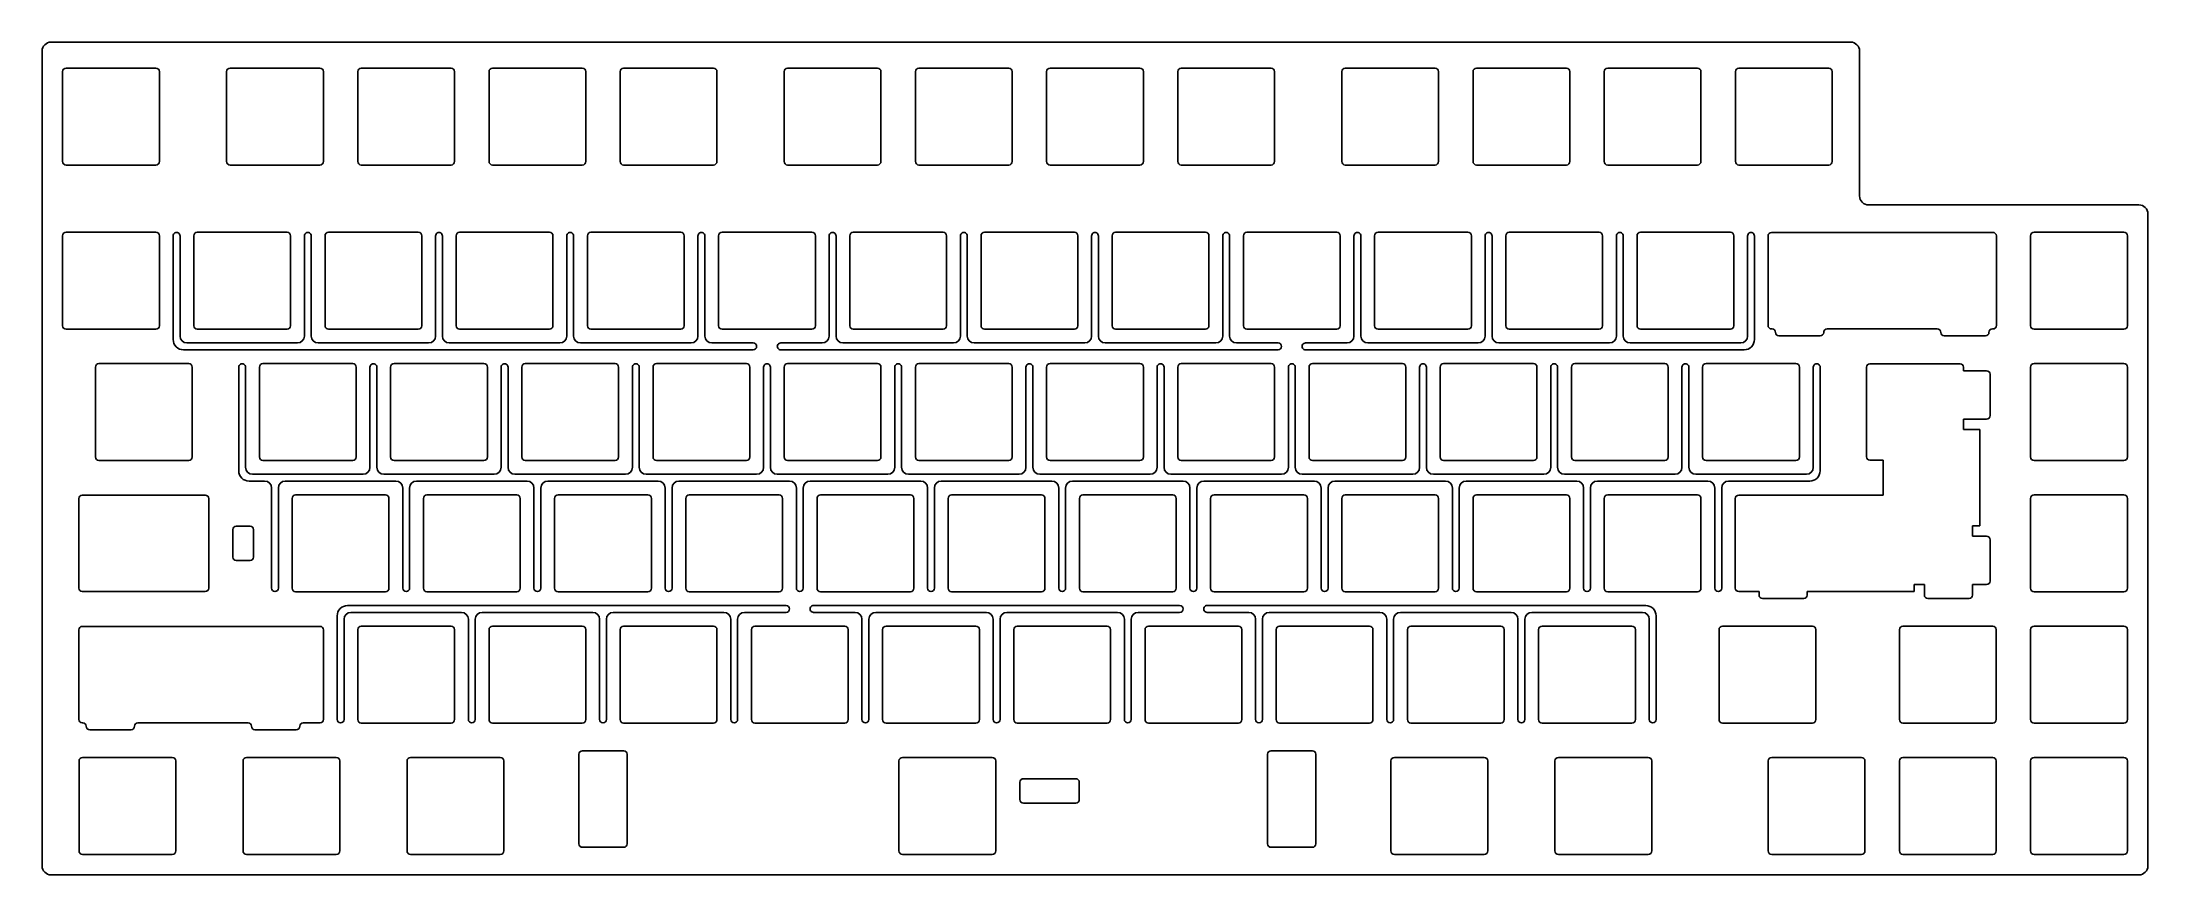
# Model space of a CAD drawing. Header units: millimetres. Extents: x 10 to 315, y 15 to 136.
import ezdxf

# ---------------------------------------------------------------- set-up
doc = ezdxf.new("R2010")
doc.units = ezdxf.units.MM

msp = doc.modelspace()

# ---------------------------------------------------------------- linework, layer by layer
for p, q in [((10.8, 135.8125), (272.0875, 135.8125)), ((9.5, 134.5125), (9.5, 16.3)), ((273.3875, 134.5125), (273.3875, 113.5)), ((313.95, 112.2), (274.6875, 112.2)), ((315.25, 16.3), (315.25, 110.9)), ((260.1, 94.7), (260.1, 107.7)), ((260.6, 108.2), (260.675, 108.2)), ((260.675, 108.2), (292.7125, 108.1986)), ((293.25, 107.7), (293.25, 94.7)), ((260.675, 94.2), (260.6, 94.2)), ((267.675, 93.2), (261.675, 93.2)), ((284.675, 94.2), (268.675, 94.2)), ((291.675, 93.2), (285.675, 93.2)), ((292.75, 94.2), (292.675, 94.2)), ((274.8875, 89.15), (287.9875, 89.15)), ((274.3875, 75.65), (274.3875, 88.65)), ((288.4875, 88.65), (288.4875, 88.125)), ((288.4875, 88.125), (291.8331, 88.125)), ((292.3331, 87.625), (292.3331, 81.625)), ((291.8331, 81.125), (288.4875, 81.125)), ((288.4875, 81.125), (288.4875, 79.625)), ((288.4875, 79.625), (290.8331, 79.625)), ((290.8331, 79.625), (290.8331, 65.625)), ((276.8331, 75.15), (274.8875, 75.15)), ((276.8331, 70.1), (276.8331, 75.15)), ((255.3375, 56.6), (255.3375, 69.6)), ((255.8375, 70.1), (276.8331, 70.1)), ((290.8331, 65.625), (289.7938, 65.625)), ((289.7938, 65.625), (289.7938, 64.125)), ((289.7938, 64.125), (291.8331, 64.125)), ((292.3331, 57.625), (292.3331, 63.625)), ((258.7938, 56.1), (255.8375, 56.1)), ((258.7938, 56.1), (258.7938, 55.6)), ((259.2938, 55.1), (265.2938, 55.1)), ((281.2938, 56.1), (265.7938, 56.1)), ((265.7938, 55.6), (265.7938, 56.1)), ((282.7938, 57.125), (281.2938, 57.125)), ((281.2938, 57.125), (281.2938, 56.1)), ((282.7938, 57.125), (282.7938, 55.6)), ((283.2938, 55.1), (289.2938, 55.1)), ((291.8331, 57.125), (289.7938, 57.125)), ((289.7938, 55.6), (289.7938, 57.125)), ((14.8313, 37.55), (14.8313, 50.55)), ((15.3313, 51.05), (15.4063, 51.05)), ((15.3313, 51.05), (49.8626, 51.05)), ((50.3626, 50.55), (50.3626, 37.55)), ((15.4063, 37.05), (15.3313, 37.05)), ((39.4063, 37.05), (23.4063, 37.05)), ((49.8626, 37.05), (47.4063, 37.05)), ((15.9063, 36.55), (15.9063, 36.55)), ((22.4063, 36.05), (16.4063, 36.05)), ((46.4063, 36.05), (40.4063, 36.05)), ((10.8, 15), (313.95, 15))]:
    msp.add_line(p, q)
at = {"color": 7, "true_color": 0xffffff}
for p, q in [((28.525, 92.675), (28.525, 107.7)), ((29.025, 108.2), (29.025, 108.2)), ((29.525, 93.175), (29.525, 107.7)), ((47.575, 93.175), (47.575, 107.7)), ((48.075, 108.2), (48.075, 108.2)), ((48.575, 93.175), (48.575, 107.7)), ((66.625, 93.175), (66.625, 107.7)), ((67.125, 108.2), (67.125, 108.2)), ((67.625, 93.175), (67.625, 107.7)), ((85.675, 93.175), (85.675, 107.7)), ((86.175, 108.2), (86.175, 108.2)), ((86.675, 93.175), (86.675, 107.7)), ((104.725, 93.175), (104.725, 107.7)), ((105.225, 108.2), (105.225, 108.2)), ((105.725, 93.175), (105.725, 107.7)), ((123.775, 93.175), (123.775, 107.7)), ((124.275, 108.2), (124.275, 108.2)), ((124.775, 93.175), (124.775, 107.7)), ((142.825, 93.175), (142.825, 107.7)), ((143.325, 108.2), (143.325, 108.2)), ((143.825, 93.175), (143.825, 107.7)), ((161.875, 93.175), (161.875, 107.7)), ((162.375, 108.2), (162.375, 108.2)), ((162.875, 93.175), (162.875, 107.7)), ((180.925, 93.175), (180.925, 107.7)), ((181.425, 108.2), (181.425, 108.2)), ((181.925, 93.175), (181.925, 107.7)), ((199.975, 93.175), (199.975, 107.7)), ((200.475, 108.2), (200.475, 108.2)), ((200.975, 93.175), (200.975, 107.7)), ((219.025, 93.175), (219.025, 107.7)), ((219.525, 108.2), (219.525, 108.2)), ((220.025, 93.175), (220.025, 107.7)), ((238.075, 93.175), (238.075, 107.7)), ((238.575, 108.2), (238.575, 108.2)), ((239.075, 93.175), (239.075, 107.7)), ((257.125, 93.175), (257.125, 107.7)), ((257.625, 108.2), (257.625, 108.2)), ((258.125, 92.675), (258.125, 107.7)), ((30.525, 92.175), (46.575, 92.175)), ((49.575, 92.175), (65.625, 92.175)), ((68.625, 92.175), (84.675, 92.175)), ((87.675, 92.175), (103.725, 92.175)), ((106.725, 92.175), (112.75, 92.175)), ((116.75, 92.175), (122.775, 92.175)), ((125.775, 92.175), (141.825, 92.175)), ((144.825, 92.175), (160.875, 92.175)), ((163.875, 92.175), (179.925, 92.175)), ((182.925, 92.175), (188.95, 92.175)), ((192.95, 92.175), (198.975, 92.175)), ((201.975, 92.175), (218.025, 92.175)), ((221.025, 92.175), (237.075, 92.175)), ((240.075, 92.175), (256.125, 92.175)), ((30.025, 91.175), (112.75, 91.175)), ((38.55, 89.15), (38.55, 89.15)), ((57.6, 89.15), (57.6, 89.15)), ((76.65, 89.15), (76.65, 89.15)), ((95.7, 89.15), (95.7, 89.15)), ((113.25, 91.675), (113.25, 91.675)), ((114.75, 89.15), (114.75, 89.15)), ((116.25, 91.675), (116.25, 91.675)), ((116.75, 91.175), (188.95, 91.175)), ((133.8, 89.15), (133.8, 89.15)), ((152.85, 89.15), (152.85, 89.15)), ((171.9, 89.15), (171.9, 89.15)), ((189.45, 91.675), (189.45, 91.675)), ((190.95, 89.15), (190.95, 89.15)), ((192.45, 91.675), (192.45, 91.675)), ((192.95, 91.175), (256.625, 91.175)), ((210, 89.15), (210, 89.15)), ((229.05, 89.15), (229.05, 89.15)), ((248.1, 89.15), (248.1, 89.15)), ((267.16, 89.15), (267.16, 89.15)), ((38.05, 73.625), (38.05, 88.65)), ((39.05, 74.125), (39.05, 88.65)), ((57.1, 74.125), (57.1, 88.65)), ((58.1, 74.125), (58.1, 88.65)), ((76.15, 74.125), (76.15, 88.65)), ((77.15, 74.125), (77.15, 88.65)), ((95.2, 74.125), (95.2, 88.65)), ((96.2, 74.125), (96.2, 88.65)), ((114.25, 74.125), (114.25, 88.65)), ((115.25, 74.125), (115.25, 88.65)), ((133.3, 74.125), (133.3, 88.65)), ((134.3, 74.125), (134.3, 88.65)), ((152.35, 74.125), (152.35, 88.65)), ((153.35, 74.125), (153.35, 88.65)), ((171.4, 74.125), (171.4, 88.65)), ((172.4, 74.125), (172.4, 88.65)), ((190.45, 74.125), (190.45, 88.65)), ((191.45, 74.125), (191.45, 88.65)), ((209.5, 74.125), (209.5, 88.65)), ((210.5, 74.125), (210.5, 88.65)), ((228.55, 74.125), (228.55, 88.65)), ((229.55, 74.125), (229.55, 88.65)), ((247.6, 74.125), (247.6, 88.65)), ((248.6, 74.125), (248.6, 88.65)), ((266.66, 74.125), (266.66, 88.65)), ((267.66, 73.625), (267.66, 88.65)), ((41.8125, 72.125), (39.55, 72.125)), ((40.05, 73.125), (56.1, 73.125)), ((42.8125, 71.125), (42.8125, 56.6)), ((43.8125, 71.125), (43.8125, 56.6)), ((44.8125, 72.125), (60.8725, 72.125)), ((59.1, 73.125), (75.15, 73.125)), ((61.8625, 71.125), (61.8625, 56.6)), ((62.8625, 71.125), (62.8625, 56.6)), ((63.8625, 72.125), (79.9225, 72.125)), ((78.15, 73.125), (94.2, 73.125)), ((80.9125, 71.125), (80.9125, 56.6)), ((81.9125, 71.125), (81.9125, 56.6)), ((82.9125, 72.125), (98.9725, 72.125)), ((97.2, 73.125), (113.25, 73.125)), ((99.9625, 71.125), (99.9625, 56.6)), ((100.9625, 71.125), (100.9625, 56.6)), ((101.9625, 72.125), (118.0225, 72.125)), ((116.25, 73.125), (132.3, 73.125)), ((119.0125, 71.125), (119.0125, 56.6)), ((120.0125, 71.125), (120.0125, 56.6)), ((121.0125, 72.125), (137.0725, 72.125)), ((135.3, 73.125), (151.35, 73.125)), ((138.0625, 71.125), (138.0625, 56.6)), ((139.0625, 71.125), (139.0625, 56.6)), ((140.0625, 72.125), (156.1225, 72.125)), ((154.35, 73.125), (170.4, 73.125)), ((157.1125, 71.125), (157.1125, 56.6)), ((158.1125, 71.125), (158.1125, 56.6)), ((159.1125, 72.125), (175.1725, 72.125)), ((173.4, 73.125), (189.45, 73.125)), ((176.1625, 71.125), (176.1625, 56.6)), ((177.1625, 71.125), (177.1625, 56.6)), ((178.1625, 72.125), (194.2225, 72.125)), ((192.45, 73.125), (208.5, 73.125)), ((195.2125, 71.125), (195.2125, 56.6)), ((196.2125, 71.125), (196.2125, 56.6)), ((197.2125, 72.125), (213.2725, 72.125)), ((211.5, 73.125), (227.55, 73.125)), ((214.2625, 71.125), (214.2625, 56.6)), ((215.2625, 71.125), (215.2625, 56.6)), ((216.2625, 72.125), (232.3225, 72.125)), ((230.55, 73.125), (246.6, 73.125)), ((233.3125, 71.125), (233.3125, 56.6)), ((234.3125, 71.125), (234.3125, 56.6)), ((235.3125, 72.125), (251.3725, 72.125)), ((249.6, 73.125), (265.66, 73.125)), ((252.3725, 71.125), (252.3725, 56.6)), ((253.3725, 71.125), (253.3725, 56.6)), ((266.16, 72.125), (254.3725, 72.125)), ((43.3125, 56.1), (43.3125, 56.1)), ((62.3625, 56.1), (62.3625, 56.1)), ((81.4125, 56.1), (81.4125, 56.1)), ((100.4625, 56.1), (100.4625, 56.1)), ((119.5125, 56.1), (119.5125, 56.1)), ((138.5625, 56.1), (138.5625, 56.1)), ((157.6125, 56.1), (157.6125, 56.1)), ((176.6625, 56.1), (176.6625, 56.1)), ((195.7125, 56.1), (195.7125, 56.1)), ((214.7625, 56.1), (214.7625, 56.1)), ((233.8125, 56.1), (233.8125, 56.1)), ((252.8725, 56.1), (252.8725, 56.1)), ((52.3375, 52.575), (52.3375, 37.55)), ((53.3375, 52.075), (53.3375, 37.55)), ((117.5175, 54.075), (53.8375, 54.075)), ((54.3375, 53.075), (70.3975, 53.075)), ((71.3875, 52.075), (71.3875, 37.55)), ((72.3875, 52.075), (72.3875, 37.55)), ((73.3875, 53.075), (89.4475, 53.075)), ((90.4375, 52.075), (90.4375, 37.55)), ((91.4375, 52.075), (91.4375, 37.55)), ((92.4375, 53.075), (108.4875, 53.075)), ((109.4875, 52.075), (109.4875, 37.55)), ((110.4875, 52.075), (110.4875, 37.55)), ((111.4875, 53.075), (117.5175, 53.075)), ((118.0175, 53.575), (118.0175, 53.575)), ((121.0175, 53.575), (121.0175, 53.575)), ((174.6675, 54.075), (121.5175, 54.075)), ((121.5175, 53.075), (127.5475, 53.075)), ((128.5375, 52.075), (128.5375, 37.55)), ((129.5375, 52.075), (129.5375, 37.55)), ((130.5375, 53.075), (146.5975, 53.075)), ((147.5875, 52.075), (147.5875, 37.55)), ((148.5875, 52.075), (148.5875, 37.55)), ((149.5875, 53.075), (165.6475, 53.075)), ((166.6375, 52.075), (166.6375, 37.55)), ((167.6375, 52.075), (167.6375, 37.55)), ((168.6375, 53.075), (174.6675, 53.075)), ((175.1675, 53.575), (175.1675, 53.575)), ((178.1675, 53.575), (178.1675, 53.575)), ((178.6675, 54.075), (242.3475, 54.075)), ((178.6675, 53.075), (184.6875, 53.075)), ((185.6875, 52.075), (185.6875, 37.55)), ((186.6875, 52.075), (186.6875, 37.55)), ((187.6875, 53.075), (203.7475, 53.075)), ((204.7375, 52.075), (204.7375, 37.55)), ((205.7375, 52.075), (205.7375, 37.55)), ((206.7375, 53.075), (222.7975, 53.075)), ((223.7875, 52.075), (223.7875, 37.55)), ((224.7875, 52.075), (224.7875, 37.55)), ((225.7875, 53.075), (241.8475, 53.075)), ((242.8475, 52.075), (242.8475, 37.55)), ((243.8475, 52.575), (243.8475, 37.55)), ((52.8375, 37.05), (52.8375, 37.05)), ((71.8875, 37.05), (71.8875, 37.05)), ((90.9375, 37.05), (90.9375, 37.05)), ((109.9875, 37.05), (109.9875, 37.05)), ((129.0375, 37.05), (129.0375, 37.05)), ((148.0875, 37.05), (148.0875, 37.05)), ((167.1375, 37.05), (167.1375, 37.05)), ((186.1875, 37.05), (186.1875, 37.05)), ((205.2375, 37.05), (205.2375, 37.05)), ((224.2875, 37.05), (224.2875, 37.05)), ((243.3475, 37.05), (243.3475, 37.05))]:
    msp.add_line(p, q, dxfattribs=at)
for points in [[(12.475, 118.4875, 0.41421356), (12.975, 117.9875), (26.025, 117.9875, 0.41421356), (26.525, 118.4875), (26.525, 131.5375, 0.41421356), (26.025, 132.0375), (12.975, 132.0375, 0.41421356), (12.475, 131.5375)], [(50.3375, 131.5375), (50.3375, 118.4875, -0.41421356), (49.8375, 117.9875), (36.7875, 117.9875, -0.41421356), (36.2875, 118.4875), (36.2875, 131.5375, -0.41421356), (36.7875, 132.0375), (49.8375, 132.0375, -0.41421356)], [(69.3875, 131.5375, 0.41421356), (68.8875, 132.0375), (55.8375, 132.0375, 0.41421356), (55.3375, 131.5375), (55.3375, 118.4875, 0.41421356), (55.8375, 117.9875), (68.8875, 117.9875, 0.41421356), (69.3875, 118.4875)], [(74.8875, 132.0375, 0.41421356), (74.3875, 131.5375), (74.3875, 118.4875, 0.41421356), (74.8875, 117.9875), (87.9375, 117.9875, 0.41421356), (88.4375, 118.4875), (88.4375, 131.5375, 0.41421356), (87.9375, 132.0375)], [(106.9875, 117.9875, 0.41421356), (107.4875, 118.4875), (107.4875, 131.5375, 0.41421356), (106.9875, 132.0375), (93.9375, 132.0375, 0.41421356), (93.4375, 131.5375), (93.4375, 118.4875, 0.41421356), (93.9375, 117.9875)], [(130.8, 117.9875), (117.75, 117.9875, -0.41421356), (117.25, 118.4875), (117.25, 131.5375, -0.41421356), (117.75, 132.0375), (130.8, 132.0375, -0.41421356), (131.3, 131.5375), (131.3, 118.4875, -0.41421356)], [(149.85, 117.9875, 0.41421356), (150.35, 118.4875), (150.35, 131.5375, 0.41421356), (149.85, 132.0375), (136.8, 132.0375, 0.41421356), (136.3, 131.5375), (136.3, 118.4875, 0.41421356), (136.8, 117.9875)], [(169.4, 131.5375, 0.41421356), (168.9, 132.0375), (155.85, 132.0375, 0.41421356), (155.35, 131.5375), (155.35, 118.4875, 0.41421356), (155.85, 117.9875), (168.9, 117.9875, 0.41421356), (169.4, 118.4875)], [(174.9, 132.0375, 0.41421356), (174.4, 131.5375), (174.4, 118.4875, 0.41421356), (174.9, 117.9875), (187.95, 117.9875, 0.41421356), (188.45, 118.4875), (188.45, 131.5375, 0.41421356), (187.95, 132.0375)], [(198.7125, 132.0375), (211.7625, 132.0375, -0.41421356), (212.2625, 131.5375), (212.2625, 118.4875, -0.41421356), (211.7625, 117.9875), (198.7125, 117.9875, -0.41421356), (198.2125, 118.4875), (198.2125, 131.5375, -0.41421356)], [(217.2625, 118.4875, 0.41421356), (217.7625, 117.9875), (230.8125, 117.9875, 0.41421356), (231.3125, 118.4875), (231.3125, 131.5375, 0.41421356), (230.8125, 132.0375), (217.7625, 132.0375, 0.41421356), (217.2625, 131.5375)], [(236.3125, 118.4875), (236.3125, 131.5375, -0.41421356), (236.8125, 132.0375), (249.8625, 132.0375, -0.41421356), (250.3625, 131.5375), (250.3625, 118.4875, -0.41421356), (249.8625, 117.9875), (236.8125, 117.9875, -0.41421356)], [(269.4125, 131.5375), (269.4125, 118.4875, -0.41421356), (268.9125, 117.9875), (255.8625, 117.9875, -0.41421356), (255.3625, 118.4875), (255.3625, 131.5375, -0.41421356), (255.8625, 132.0375), (268.9125, 132.0375, -0.41421356)], [(26.525, 107.725, 0.41421356), (26.025, 108.225), (12.975, 108.225, 0.41421356), (12.475, 107.725), (12.475, 94.675, 0.41421356), (12.975, 94.175), (26.025, 94.175, 0.41421356), (26.525, 94.675)], [(32.025, 108.225), (45.075, 108.225, -0.41421356), (45.575, 107.725), (45.575, 94.675, -0.41421356), (45.075, 94.175), (32.025, 94.175, -0.41421356), (31.525, 94.675), (31.525, 107.725, -0.41421356)], [(51.075, 108.225, 0.41421356), (50.575, 107.725), (50.575, 94.675, 0.41421356), (51.075, 94.175), (64.125, 94.175, 0.41421356), (64.625, 94.675), (64.625, 107.725, 0.41421356), (64.125, 108.225)], [(69.625, 94.675), (69.625, 107.725, -0.41421356), (70.125, 108.225), (83.175, 108.225, -0.41421356), (83.675, 107.725), (83.675, 94.675, -0.41421356), (83.175, 94.175), (70.125, 94.175, -0.41421356)], [(88.675, 94.675, 0.41421356), (89.175, 94.175), (102.225, 94.175, 0.41421356), (102.725, 94.675), (102.725, 107.725, 0.41421356), (102.225, 108.225), (89.175, 108.225, 0.41421356), (88.675, 107.725)], [(107.725, 94.675, 0.41421356), (108.225, 94.175), (121.275, 94.175, 0.41421356), (121.775, 94.675), (121.775, 107.725, 0.41421356), (121.275, 108.225), (108.225, 108.225, 0.41421356), (107.725, 107.725)], [(126.775, 94.675, 0.41421356), (127.275, 94.175), (140.325, 94.175, 0.41421356), (140.825, 94.675), (140.825, 107.725, 0.41421356), (140.325, 108.225), (127.275, 108.225, 0.41421356), (126.775, 107.725)], [(159.875, 107.725, 0.41421356), (159.375, 108.225), (146.325, 108.225, 0.41421356), (145.825, 107.725), (145.825, 94.675, 0.41421356), (146.325, 94.175), (159.375, 94.175, 0.41421356), (159.875, 94.675)], [(165.375, 108.225, 0.41421356), (164.875, 107.725), (164.875, 94.675, 0.41421356), (165.375, 94.175), (178.425, 94.175, 0.41421356), (178.925, 94.675), (178.925, 107.725, 0.41421356), (178.425, 108.225)], [(184.425, 108.225), (197.475, 108.225, -0.41421356), (197.975, 107.725), (197.975, 94.675, -0.41421356), (197.475, 94.175), (184.425, 94.175, -0.41421356), (183.925, 94.675), (183.925, 107.725, -0.41421356)], [(216.525, 94.175), (203.475, 94.175, -0.41421356), (202.975, 94.675), (202.975, 107.725, -0.41421356), (203.475, 108.225), (216.525, 108.225, -0.41421356), (217.025, 107.725), (217.025, 94.675, -0.41421356)], [(222.525, 108.225, 0.41421356), (222.025, 107.725), (222.025, 94.675, 0.41421356), (222.525, 94.175), (235.575, 94.175, 0.41421356), (236.075, 94.675), (236.075, 107.725, 0.41421356), (235.575, 108.225)], [(254.625, 94.175, 0.41421356), (255.125, 94.675), (255.125, 107.725, 0.41421356), (254.625, 108.225), (241.575, 108.225, 0.41421356), (241.075, 107.725), (241.075, 94.675, 0.41421356), (241.575, 94.175)], [(312.275, 107.725, 0.41421356), (311.775, 108.225), (298.725, 108.225, 0.41421356), (298.225, 107.725), (298.225, 94.675, 0.41421356), (298.725, 94.175), (311.775, 94.175, 0.41421356), (312.275, 94.675)], [(30.7875, 75.125, 0.41421356), (31.2875, 75.625), (31.2875, 88.675, 0.41421356), (30.7875, 89.175), (17.7375, 89.175, 0.41421356), (17.2375, 88.675), (17.2375, 75.625, 0.41421356), (17.7375, 75.125)], [(41.55, 89.175), (54.6, 89.175, -0.41421356), (55.1, 88.675), (55.1, 75.625, -0.41421356), (54.6, 75.125), (41.55, 75.125, -0.41421356), (41.05, 75.625), (41.05, 88.675, -0.41421356)], [(74.15, 88.675, 0.41421356), (73.65, 89.175), (60.6, 89.175, 0.41421356), (60.1, 88.675), (60.1, 75.625, 0.41421356), (60.6, 75.125), (73.65, 75.125, 0.41421356), (74.15, 75.625)], [(92.7, 75.125, 0.41421356), (93.2, 75.625), (93.2, 88.675, 0.41421356), (92.7, 89.175), (79.65, 89.175, 0.41421356), (79.15, 88.675), (79.15, 75.625, 0.41421356), (79.65, 75.125)], [(98.2, 75.625, 0.41421356), (98.7, 75.125), (111.75, 75.125, 0.41421356), (112.25, 75.625), (112.25, 88.675, 0.41421356), (111.75, 89.175), (98.7, 89.175, 0.41421356), (98.2, 88.675)], [(117.25, 75.625, 0.41421356), (117.75, 75.125), (130.8, 75.125, 0.41421356), (131.3, 75.625), (131.3, 88.675, 0.41421356), (130.8, 89.175), (117.75, 89.175, 0.41421356), (117.25, 88.675)], [(136.3, 75.625), (136.3, 88.675, -0.41421356), (136.8, 89.175), (149.85, 89.175, -0.41421356), (150.35, 88.675), (150.35, 75.625, -0.41421356), (149.85, 75.125), (136.8, 75.125, -0.41421356)], [(169.4, 88.675), (169.4, 75.625, -0.41421356), (168.9, 75.125), (155.85, 75.125, -0.41421356), (155.35, 75.625), (155.35, 88.675, -0.41421356), (155.85, 89.175), (168.9, 89.175, -0.41421356)], [(174.9, 89.175, 0.41421356), (174.4, 88.675), (174.4, 75.625, 0.41421356), (174.9, 75.125), (187.95, 75.125, 0.41421356), (188.45, 75.625), (188.45, 88.675, 0.41421356), (187.95, 89.175)], [(207, 75.125), (193.95, 75.125, -0.41421356), (193.45, 75.625), (193.45, 88.675, -0.41421356), (193.95, 89.175), (207, 89.175, -0.41421356), (207.5, 88.675), (207.5, 75.625, -0.41421356)], [(212.5, 75.625), (212.5, 88.675, -0.41421356), (213, 89.175), (226.05, 89.175, -0.41421356), (226.55, 88.675), (226.55, 75.625, -0.41421356), (226.05, 75.125), (213, 75.125, -0.41421356)], [(231.55, 75.625, 0.41421356), (232.05, 75.125), (245.1, 75.125, 0.41421356), (245.6, 75.625), (245.6, 88.675, 0.41421356), (245.1, 89.175), (232.05, 89.175, 0.41421356), (231.55, 88.675)], [(250.6, 75.625, 0.41421356), (251.1, 75.125), (264.15, 75.125, 0.41421356), (264.65, 75.625), (264.65, 88.675, 0.41421356), (264.15, 89.175), (251.1, 89.175, 0.41421356), (250.6, 88.675)], [(311.775, 75.125), (298.725, 75.125, -0.41421356), (298.225, 75.625), (298.225, 88.675, -0.41421356), (298.725, 89.175), (311.775, 89.175, -0.41421356), (312.275, 88.675), (312.275, 75.625, -0.41421356)], [(33.1938, 56.1), (15.3313, 56.1, -0.41421356), (14.8313, 56.6), (14.8313, 69.6, -0.41421356), (15.3313, 70.1), (33.1938, 70.1, -0.41421356), (33.6938, 69.6), (33.6938, 56.6, -0.41421356)], [(59.3625, 56.075, 0.41421356), (59.8625, 56.575), (59.8625, 69.625, 0.41421356), (59.3625, 70.125), (46.3125, 70.125, 0.41421356), (45.8125, 69.625), (45.8125, 56.575, 0.41421356), (46.3125, 56.075)], [(65.3625, 70.125, 0.41421356), (64.8625, 69.625), (64.8625, 56.575, 0.41421356), (65.3625, 56.075), (78.4125, 56.075, 0.41421356), (78.9125, 56.575), (78.9125, 69.625, 0.41421356), (78.4125, 70.125)], [(97.9625, 69.625, 0.41421356), (97.4625, 70.125), (84.4125, 70.125, 0.41421356), (83.9125, 69.625), (83.9125, 56.575, 0.41421356), (84.4125, 56.075), (97.4625, 56.075, 0.41421356), (97.9625, 56.575)], [(102.9625, 56.575), (102.9625, 69.625, -0.41421356), (103.4625, 70.125), (116.5125, 70.125, -0.41421356), (117.0125, 69.625), (117.0125, 56.575, -0.41421356), (116.5125, 56.075), (103.4625, 56.075, -0.41421356)], [(122.0125, 56.575), (122.0125, 69.625, -0.41421356), (122.5125, 70.125), (135.5625, 70.125, -0.41421356), (136.0625, 69.625), (136.0625, 56.575, -0.41421356), (135.5625, 56.075), (122.5125, 56.075, -0.41421356)], [(141.5625, 70.125, 0.41421356), (141.0625, 69.625), (141.0625, 56.575, 0.41421356), (141.5625, 56.075), (154.6125, 56.075, 0.41421356), (155.1125, 56.575), (155.1125, 69.625, 0.41421356), (154.6125, 70.125)], [(173.6625, 56.075, 0.41421356), (174.1625, 56.575), (174.1625, 69.625, 0.41421356), (173.6625, 70.125), (160.6125, 70.125, 0.41421356), (160.1125, 69.625), (160.1125, 56.575, 0.41421356), (160.6125, 56.075)], [(192.7125, 56.075, 0.41421356), (193.2125, 56.575), (193.2125, 69.625, 0.41421356), (192.7125, 70.125), (179.6625, 70.125, 0.41421356), (179.1625, 69.625), (179.1625, 56.575, 0.41421356), (179.6625, 56.075)], [(198.7125, 70.125), (211.7625, 70.125, -0.41421356), (212.2625, 69.625), (212.2625, 56.575, -0.41421356), (211.7625, 56.075), (198.7125, 56.075, -0.41421356), (198.2125, 56.575), (198.2125, 69.625, -0.41421356)], [(231.3125, 69.625), (231.3125, 56.575, -0.41421356), (230.8125, 56.075), (217.7625, 56.075, -0.41421356), (217.2625, 56.575), (217.2625, 69.625, -0.41421356), (217.7625, 70.125), (230.8125, 70.125, -0.41421356)], [(236.3125, 56.575, 0.41421356), (236.8125, 56.075), (249.8625, 56.075, 0.41421356), (250.3625, 56.575), (250.3625, 69.625, 0.41421356), (249.8625, 70.125), (236.8125, 70.125, 0.41421356), (236.3125, 69.625)], [(298.725, 70.125, 0.41421356), (298.225, 69.625), (298.225, 56.575, 0.41421356), (298.725, 56.075), (311.775, 56.075, 0.41421356), (312.275, 56.575), (312.275, 69.625, 0.41421356), (311.775, 70.125)], [(37.1938, 61.1), (37.1938, 65.1, -0.41421356), (37.6938, 65.6), (39.6938, 65.6, -0.41421356), (40.1938, 65.1), (40.1938, 61.1, -0.41421356), (39.6938, 60.6), (37.6938, 60.6, -0.41421356)], [(68.8876, 37.025, 0.41421356), (69.3876, 37.525), (69.3876, 50.575, 0.41421356), (68.8876, 51.075), (55.8376, 51.075, 0.41421356), (55.3376, 50.575), (55.3376, 37.525, 0.41421356), (55.8376, 37.025)], [(74.3876, 37.525, 0.41421356), (74.8876, 37.025), (87.9376, 37.025, 0.41421356), (88.4376, 37.525), (88.4376, 50.575, 0.41421356), (87.9376, 51.075), (74.8876, 51.075, 0.41421356), (74.3876, 50.575)], [(93.9376, 51.075), (106.9876, 51.075, -0.41421356), (107.4876, 50.575), (107.4876, 37.525, -0.41421356), (106.9876, 37.025), (93.9376, 37.025, -0.41421356), (93.4376, 37.525), (93.4376, 50.575, -0.41421356)], [(126.0376, 37.025, 0.41421356), (126.5376, 37.525), (126.5376, 50.575, 0.41421356), (126.0376, 51.075), (112.9876, 51.075, 0.41421356), (112.4876, 50.575), (112.4876, 37.525, 0.41421356), (112.9876, 37.025)], [(145.0876, 37.025), (132.0376, 37.025, -0.41421356), (131.5376, 37.525), (131.5376, 50.575, -0.41421356), (132.0376, 51.075), (145.0876, 51.075, -0.41421356), (145.5876, 50.575), (145.5876, 37.525, -0.41421356)], [(164.1376, 37.025), (151.0876, 37.025, -0.41421356), (150.5876, 37.525), (150.5876, 50.575, -0.41421356), (151.0876, 51.075), (164.1376, 51.075, -0.41421356), (164.6376, 50.575), (164.6376, 37.525, -0.41421356)], [(183.6876, 50.575), (183.6876, 37.525, -0.41421356), (183.1876, 37.025), (170.1376, 37.025, -0.41421356), (169.6376, 37.525), (169.6376, 50.575, -0.41421356), (170.1376, 51.075), (183.1876, 51.075, -0.41421356)], [(202.7376, 50.575), (202.7376, 37.525, -0.41421356), (202.2376, 37.025), (189.1876, 37.025, -0.41421356), (188.6876, 37.525), (188.6876, 50.575, -0.41421356), (189.1876, 51.075), (202.2376, 51.075, -0.41421356)], [(208.2376, 51.075, 0.41421356), (207.7376, 50.575), (207.7376, 37.525, 0.41421356), (208.2376, 37.025), (221.2876, 37.025, 0.41421356), (221.7876, 37.525), (221.7876, 50.575, 0.41421356), (221.2876, 51.075)], [(227.2876, 51.075), (240.3376, 51.075, -0.41421356), (240.8376, 50.575), (240.8376, 37.525, -0.41421356), (240.3376, 37.025), (227.2876, 37.025, -0.41421356), (226.7876, 37.525), (226.7876, 50.575, -0.41421356)], [(253.4813, 51.075, 0.41421356), (252.9813, 50.575), (252.9813, 37.525, 0.41421356), (253.4813, 37.025), (266.5313, 37.025, 0.41421356), (267.0313, 37.525), (267.0313, 50.575, 0.41421356), (266.5313, 51.075)], [(279.175, 37.525), (279.175, 50.575, -0.41421356), (279.675, 51.075), (292.725, 51.075, -0.41421356), (293.225, 50.575), (293.225, 37.525, -0.41421356), (292.725, 37.025), (279.675, 37.025, -0.41421356)], [(311.775, 37.025, 0.41421356), (312.275, 37.525), (312.275, 50.575, 0.41421356), (311.775, 51.075), (298.725, 51.075, 0.41421356), (298.225, 50.575), (298.225, 37.525, 0.41421356), (298.725, 37.025)], [(28.4063, 17.975, 0.41421356), (28.9063, 18.475), (28.9063, 31.525, 0.41421356), (28.4063, 32.025), (15.3563, 32.025, 0.41421356), (14.8563, 31.525), (14.8563, 18.475, 0.41421356), (15.3563, 17.975)], [(52.2188, 17.975, 0.41421356), (52.7188, 18.475), (52.7188, 31.525, 0.41421356), (52.2188, 32.025), (39.1688, 32.025, 0.41421356), (38.6688, 31.525), (38.6688, 18.475, 0.41421356), (39.1688, 17.975)], [(76.0313, 17.975, 0.41421356), (76.5313, 18.475), (76.5313, 31.525, 0.41421356), (76.0313, 32.025), (62.9813, 32.025, 0.41421356), (62.4813, 31.525), (62.4813, 18.475, 0.41421356), (62.9813, 17.975)], [(93.9406, 19), (87.9406, 19, -0.41421356), (87.4406, 19.5), (87.4406, 32.5, -0.41421356), (87.9406, 33), (93.9406, 33, -0.41421356), (94.4406, 32.5), (94.4406, 19.5, -0.41421356)], [(147.4656, 17.975, 0.41421356), (147.9656, 18.475), (147.9656, 31.525, 0.41421356), (147.4656, 32.025), (134.4156, 32.025, 0.41421356), (133.9156, 31.525), (133.9156, 18.475, 0.41421356), (134.4156, 17.975)], [(187.9406, 19), (193.9406, 19, 0.41421356), (194.4406, 19.5), (194.4406, 32.5, 0.41421356), (193.9406, 33), (187.9406, 33, 0.41421356), (187.4406, 32.5), (187.4406, 19.5, 0.41421356)], [(218.8999, 17.975, 0.41421356), (219.3999, 18.475), (219.3999, 31.525, 0.41421356), (218.8999, 32.025), (205.8499, 32.025, 0.41421356), (205.3499, 31.525), (205.3499, 18.475, 0.41421356), (205.8499, 17.975)], [(242.7124, 17.975, 0.41421356), (243.2124, 18.475), (243.2124, 31.525, 0.41421356), (242.7124, 32.025), (229.6624, 32.025, 0.41421356), (229.1624, 31.525), (229.1624, 18.475, 0.41421356), (229.6624, 17.975)], [(274.175, 31.525, 0.41421356), (273.675, 32.025), (260.625, 32.025, 0.41421356), (260.125, 31.525), (260.125, 18.475, 0.41421356), (260.625, 17.975), (273.675, 17.975, 0.41421356), (274.175, 18.475)], [(279.175, 18.475), (279.175, 31.525, -0.41421356), (279.675, 32.025), (292.725, 32.025, -0.41421356), (293.225, 31.525), (293.225, 18.475, -0.41421356), (292.725, 17.975), (279.675, 17.975, -0.41421356)], [(298.725, 32.025, 0.41421356), (298.225, 31.525), (298.225, 18.475, 0.41421356), (298.725, 17.975), (311.775, 17.975, 0.41421356), (312.275, 18.475), (312.275, 31.525, 0.41421356), (311.775, 32.025)], [(151.9774, 28.954), (159.5974, 28.954, -0.41421356), (160.0974, 28.454), (160.0974, 25.914, -0.41421356), (159.5974, 25.414), (151.9774, 25.414, -0.41421356), (151.4774, 25.914), (151.4774, 28.454, -0.41421356)]]:
    msp.add_lwpolyline(points, format="xyb", close=True)
for centre, radius, start, end in [((10.8, 134.5125), 1.3, 90, 180), ((272.0875, 134.5125), 1.3, 0, 90), ((274.6875, 113.5), 1.3, 180, 270), ((313.95, 110.9), 1.3, 360, 90), ((260.6, 107.7), 0.5, 90, 180), ((292.75, 107.7), 0.5, 0, 94.301222), ((260.6, 94.7), 0.5, 180, 270), ((260.675, 93.7), 0.5, 360, 90), ((261.675, 93.7), 0.5, 180, 270), ((267.675, 93.7), 0.5, 270, 0), ((268.675, 93.7), 0.5, 90, 180), ((284.675, 93.7), 0.5, 360, 90), ((285.675, 93.7), 0.5, 180, 270), ((291.675, 93.7), 0.5, 270, 0), ((292.675, 93.7), 0.5, 90, 180), ((292.75, 94.7), 0.5, 270, 360), ((274.8875, 88.65), 0.5, 90, 180), ((287.9875, 88.65), 0.5, 360, 90), ((291.8331, 87.625), 0.5, 0, 90), ((291.8331, 81.625), 0.5, 270, 0), ((274.8875, 75.65), 0.5, 180, 270), ((255.8375, 69.6), 0.5, 90, 180), ((291.8331, 63.625), 0.5, 0, 90), ((255.8375, 56.6), 0.5, 180, 270), ((259.2938, 55.6), 0.5, 180, 270), ((265.2938, 55.6), 0.5, 270, 360), ((283.2938, 55.6), 0.5, 180, 270), ((289.2938, 55.6), 0.5, 270, 0), ((291.8331, 57.625), 0.5, 270, 0), ((15.3313, 50.55), 0.5, 90, 180), ((49.8626, 50.55), 0.5, 0, 90), ((15.3313, 37.55), 0.5, 180, 270), ((15.4063, 36.55), 0.5, 0, 90), ((23.4063, 36.55), 0.5, 90, 180), ((39.4063, 36.55), 0.5, 0, 90), ((47.4063, 36.55), 0.5, 90, 180), ((49.8626, 37.55), 0.5, 270, 0), ((16.4063, 36.55), 0.5, 180, 270), ((22.4063, 36.55), 0.5, 270, 0), ((40.4063, 36.55), 0.5, 180, 270), ((46.4063, 36.55), 0.5, 270, 0), ((10.8, 16.3), 1.3, 180, 270), ((313.95, 16.3), 1.3, 270, 360)]:
    msp.add_arc(centre, radius, start, end)
for centre, radius, start, end in [((29.025, 107.7), 0.5, 0, 180.00002), ((48.075, 107.7), 0.5, 0, 180.00002), ((67.125, 107.7), 0.5, 0, 180.00002), ((86.175, 107.7), 0.5, 0, 180.00002), ((105.225, 107.7), 0.5, 0, 180.00002), ((124.275, 107.7), 0.5, 0, 180.00002), ((143.325, 107.7), 0.5, 0, 180.00002), ((162.375, 107.7), 0.5, 0, 180.00002), ((181.425, 107.7), 0.5, 0, 180.00002), ((200.475, 107.7), 0.5, 0, 180.00002), ((219.525, 107.7), 0.5, 0, 180.00002), ((238.575, 107.7), 0.5, 0, 180.00002), ((257.625, 107.7), 0.5, 0, 180.00002), ((30.025, 92.675), 1.5, 180, 270), ((30.525, 93.175), 1, 180, 270), ((46.575, 93.175), 1, 270, 0), ((49.575, 93.175), 1, 180, 270), ((65.625, 93.175), 1, 270, 0), ((68.625, 93.175), 1, 180, 270), ((84.675, 93.175), 1, 270, 0), ((87.675, 93.175), 1, 180, 270), ((103.725, 93.175), 1, 270, 0), ((106.725, 93.175), 1, 180, 270), ((112.75, 91.675), 0.5, 270, 89.999964), ((116.75, 91.675), 0.5, 90, 270.000001), ((122.775, 93.175), 1, 270, 0), ((125.775, 93.175), 1, 180, 270), ((141.825, 93.175), 1, 270, 0), ((144.825, 93.175), 1, 180, 270), ((160.875, 93.175), 1, 270, 0), ((163.875, 93.175), 1, 180, 270), ((179.925, 93.175), 1, 270, 0), ((182.925, 93.175), 1, 180, 270), ((188.95, 91.675), 0.5, 270, 89.999964), ((192.95, 91.675), 0.5, 90, 270.000001), ((198.975, 93.175), 1, 270, 0), ((201.975, 93.175), 1, 180, 270), ((218.025, 93.175), 1, 270, 0), ((221.025, 93.175), 1, 180, 270), ((237.075, 93.175), 1, 270, 0), ((240.075, 93.175), 1, 180, 270), ((256.125, 93.175), 1, 270, 0), ((256.625, 92.675), 1.5, 270, 0), ((38.55, 88.65), 0.5, 0, 180.00002), ((57.6, 88.65), 0.5, 0, 180.00002), ((76.65, 88.65), 0.5, 0, 180.00002), ((95.7, 88.65), 0.5, 0, 180.00002), ((114.75, 88.65), 0.5, 0, 180.00002), ((133.8, 88.65), 0.5, 0, 180.00002), ((152.85, 88.65), 0.5, 0, 180.00002), ((171.9, 88.65), 0.5, 0, 180.00002), ((190.95, 88.65), 0.5, 0, 180.00002), ((210, 88.65), 0.5, 0, 180.00002), ((229.05, 88.65), 0.5, 0, 180.00002), ((248.1, 88.65), 0.5, 0, 180.00002), ((267.16, 88.65), 0.5, 0, 180.00002), ((39.55, 73.625), 1.5, 180, 270), ((40.05, 74.125), 1, 180, 270), ((56.1, 74.125), 1, 270, 0), ((59.1, 74.125), 1, 180, 270), ((75.15, 74.125), 1, 270, 0), ((78.15, 74.125), 1, 180, 270), ((94.2, 74.125), 1, 270, 0), ((97.2, 74.125), 1, 180, 270), ((113.25, 74.125), 1, 270, 0), ((116.25, 74.125), 1, 180, 270), ((132.3, 74.125), 1, 270, 0), ((135.3, 74.125), 1, 180, 270), ((151.35, 74.125), 1, 270, 0), ((154.35, 74.125), 1, 180, 270), ((170.4, 74.125), 1, 270, 0), ((173.4, 74.125), 1, 180, 270), ((189.45, 74.125), 1, 270, 0), ((192.45, 74.125), 1, 180, 270), ((208.5, 74.125), 1, 270, 0), ((211.5, 74.125), 1, 180, 270), ((227.55, 74.125), 1, 270, 0), ((230.55, 74.125), 1, 180, 270), ((246.6, 74.125), 1, 270, 0), ((249.6, 74.125), 1, 180, 270), ((265.66, 74.125), 1, 270, 0), ((266.16, 73.625), 1.5, 270, 0), ((41.8125, 71.125), 1, 0, 90), ((44.8125, 71.125), 1, 90, 180), ((60.8625, 71.125), 1, 0, 90), ((63.8625, 71.125), 1, 90, 180), ((79.9125, 71.125), 1, 0, 90), ((82.9125, 71.125), 1, 90, 180), ((98.9625, 71.125), 1, 0, 90), ((101.9625, 71.125), 1, 90, 180), ((118.0125, 71.125), 1, 0, 90), ((121.0125, 71.125), 1, 90, 180), ((137.0625, 71.125), 1, 0, 90), ((140.0625, 71.125), 1, 90, 180), ((156.1125, 71.125), 1, 0, 90), ((159.1125, 71.125), 1, 90, 180), ((175.1625, 71.125), 1, 0, 90), ((178.1625, 71.125), 1, 90, 180), ((194.2125, 71.125), 1, 0, 90), ((197.2125, 71.125), 1, 90, 180), ((213.2625, 71.125), 1, 0, 90), ((216.2625, 71.125), 1, 90, 180), ((232.3125, 71.125), 1, 0, 90), ((235.3125, 71.125), 1, 90, 180), ((251.3725, 71.125), 1, 0, 90), ((254.3725, 71.125), 1, 90, 180), ((43.3125, 56.6), 0.5, 180, 359.999982), ((62.3625, 56.6), 0.5, 180, 359.999982), ((81.4125, 56.6), 0.5, 180, 359.999982), ((100.4625, 56.6), 0.5, 180, 359.999982), ((119.5125, 56.6), 0.5, 180, 359.999982), ((138.5625, 56.6), 0.5, 180, 359.999982), ((157.6125, 56.6), 0.5, 180, 359.999982), ((176.6625, 56.6), 0.5, 180, 359.999982), ((195.7125, 56.6), 0.5, 180, 359.999982), ((214.7625, 56.6), 0.5, 180, 359.999982), ((233.8125, 56.6), 0.5, 180, 359.999982), ((252.8725, 56.6), 0.5, 180, 359.999982), ((53.8375, 52.575), 1.5, 90, 180), ((54.3375, 52.075), 1, 90, 180), ((70.3875, 52.075), 1, 0, 90), ((73.3875, 52.075), 1, 90, 180), ((89.4375, 52.075), 1, 0, 90), ((92.4375, 52.075), 1, 90, 180), ((108.4875, 52.075), 1, 0, 90), ((111.4875, 52.075), 1, 90, 180), ((117.5175, 53.575), 0.5, 270, 89.999964), ((121.5175, 53.575), 0.5, 90, 270.000001), ((127.5375, 52.075), 1, 0, 90), ((130.5375, 52.075), 1, 90, 180), ((146.5875, 52.075), 1, 0, 90), ((149.5875, 52.075), 1, 90, 180), ((165.6375, 52.075), 1, 0, 90), ((168.6375, 52.075), 1, 90, 180), ((174.6675, 53.575), 0.5, 270, 89.999964), ((178.6675, 53.575), 0.5, 90, 270.000001), ((184.6875, 52.075), 1, 0, 90), ((187.6875, 52.075), 1, 90, 180), ((203.7375, 52.075), 1, 0, 90), ((206.7375, 52.075), 1, 90, 180), ((222.7875, 52.075), 1, 0, 90), ((225.7875, 52.075), 1, 90, 180), ((241.8475, 52.075), 1, 0, 90), ((242.3475, 52.575), 1.5, 0, 90), ((52.8375, 37.55), 0.5, 180, 359.999982), ((71.8875, 37.55), 0.5, 180, 359.999982), ((90.9375, 37.55), 0.5, 180, 359.999982), ((109.9875, 37.55), 0.5, 180, 359.999982), ((129.0375, 37.55), 0.5, 180, 359.999982), ((148.0875, 37.55), 0.5, 180, 359.999982), ((167.1375, 37.55), 0.5, 180, 359.999982), ((186.1875, 37.55), 0.5, 180, 359.999982), ((205.2375, 37.55), 0.5, 180, 359.999982), ((224.2875, 37.55), 0.5, 180, 359.999982), ((243.3475, 37.55), 0.5, 180, 359.999982)]:
    msp.add_arc(centre, radius, start, end, dxfattribs=at)

doc.saveas('drawing.dxf')
